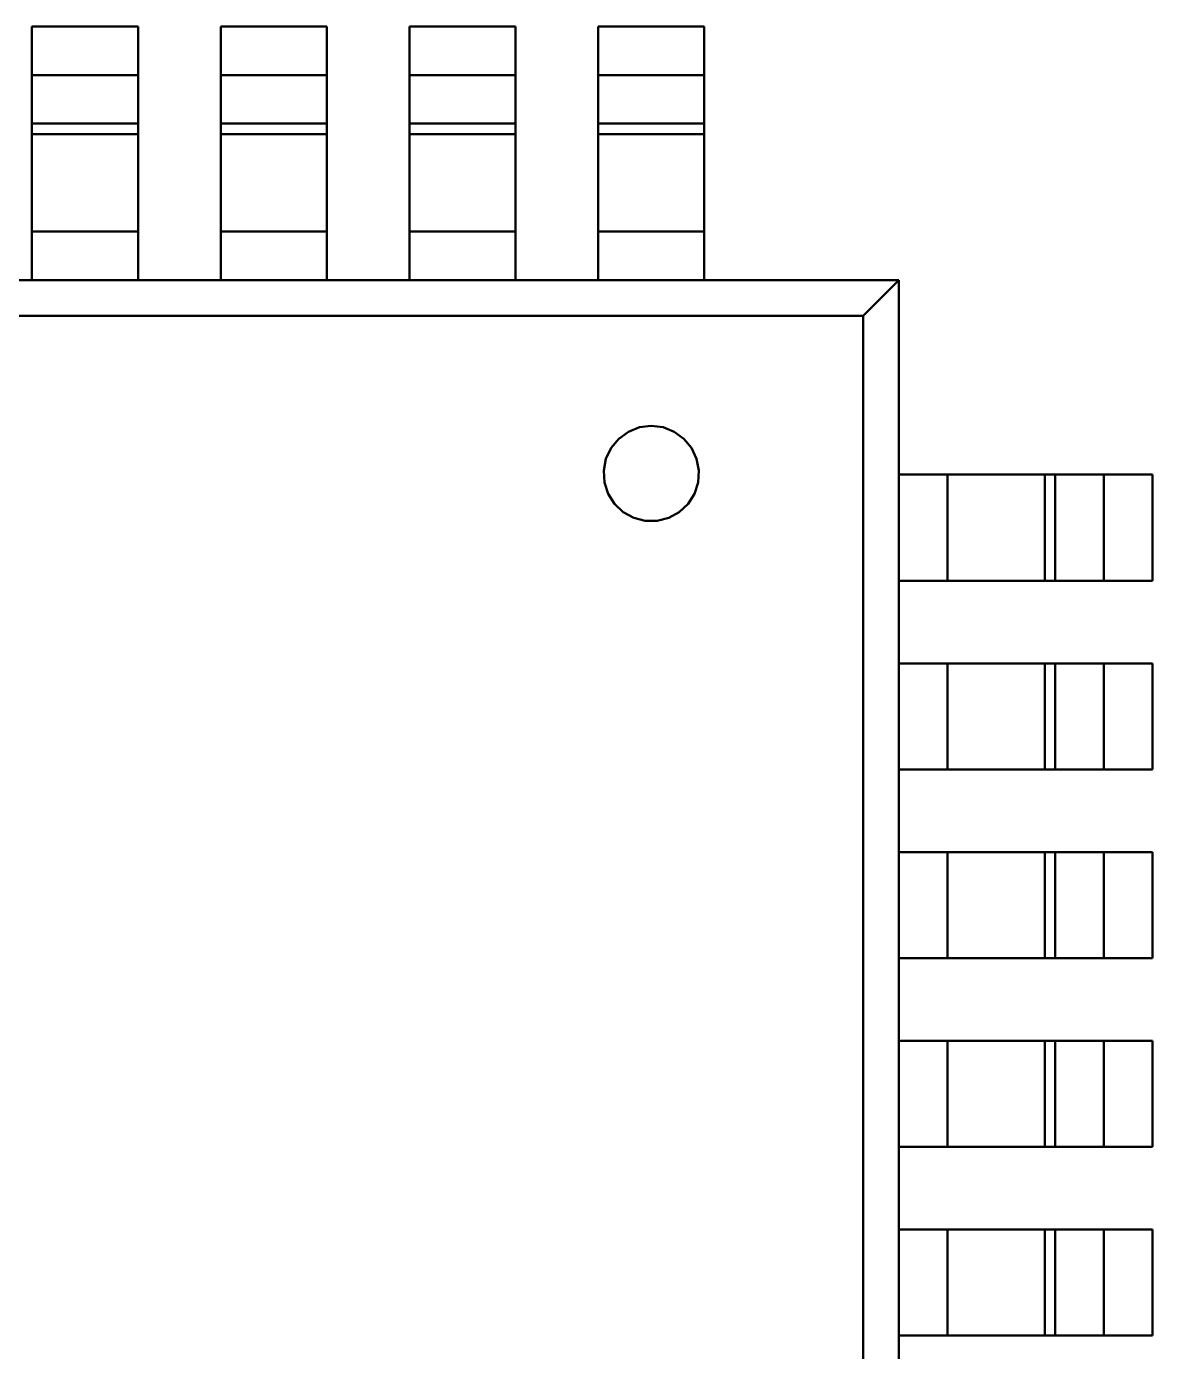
# Model space of a CAD drawing. Extents: x 260 to 1101, y 70 to 664.
# Drawn here: x 450.2 to 459.75, y 475.98 to 487.21 of the extents above; entities that cross this region are included whole.
import ezdxf

# ---------------------------------------------------------------- set-up
doc = ezdxf.new("R2010")
doc.units = 0
doc.header["$MEASUREMENT"] = 0
doc.layers.add('Основная', color=7, linetype='CONTINUOUS', lineweight=50)

msp = doc.modelspace()

# ---------------------------------------------------------------- linework, layer by layer
at = {"layer": 'Основная'}
for p, q in [((451.15, 487.211), (450.25, 487.211)), ((450.25, 487.211), (450.25, 485.061)), ((450.25, 487.211), (450.25, 486.799)), ((450.25, 487.211), (451.15, 487.211)), ((451.15, 487.211), (450.25, 487.211)), ((450.25, 487.211), (450.25, 485.061)), ((450.25, 487.211), (450.25, 486.799)), ((450.25, 487.211), (451.15, 487.211)), ((451.15, 485.061), (451.15, 487.211)), ((451.15, 487.211), (451.15, 486.799)), ((451.15, 485.061), (451.15, 487.211)), ((451.15, 487.211), (451.15, 486.799)), ((452.75, 487.211), (451.85, 487.211)), ((451.85, 487.211), (451.85, 485.061)), ((451.85, 487.211), (451.85, 486.799)), ((452.75, 487.211), (451.85, 487.211)), ((452.75, 487.211), (451.85, 487.211)), ((451.85, 487.211), (451.85, 485.061)), ((451.85, 487.211), (451.85, 486.799)), ((452.75, 487.211), (451.85, 487.211)), ((452.75, 485.061), (452.75, 487.211)), ((452.75, 487.211), (452.75, 486.799)), ((452.75, 485.061), (452.75, 487.211)), ((452.75, 487.211), (452.75, 486.799)), ((454.35, 487.211), (453.45, 487.211)), ((453.45, 487.211), (453.45, 485.061)), ((453.45, 487.211), (453.45, 486.799)), ((454.35, 487.211), (453.45, 487.211)), ((454.35, 487.211), (453.45, 487.211)), ((453.45, 487.211), (453.45, 485.061)), ((453.45, 487.211), (453.45, 486.799)), ((454.35, 487.211), (453.45, 487.211)), ((454.35, 485.061), (454.35, 487.211)), ((454.35, 487.211), (454.35, 486.799)), ((454.35, 485.061), (454.35, 487.211)), ((454.35, 487.211), (454.35, 486.799)), ((455.95, 487.211), (455.05, 487.211)), ((455.05, 487.211), (455.05, 485.061)), ((455.05, 487.211), (455.05, 486.799)), ((455.95, 487.211), (455.05, 487.211)), ((455.95, 487.211), (455.05, 487.211)), ((455.05, 487.211), (455.05, 485.061)), ((455.05, 487.211), (455.05, 486.799)), ((455.95, 487.211), (455.05, 487.211)), ((455.95, 485.061), (455.95, 487.211)), ((455.95, 487.211), (455.95, 486.799)), ((455.95, 485.061), (455.95, 487.211)), ((455.95, 487.211), (455.95, 486.799)), ((450.25, 486.799), (450.25, 486.689)), ((450.25, 486.799), (451.15, 486.799)), ((450.25, 486.799), (450.25, 486.689)), ((450.25, 486.799), (451.15, 486.799)), ((451.15, 486.799), (451.15, 486.689)), ((451.15, 486.799), (451.15, 486.689)), ((451.85, 486.799), (451.85, 486.689)), ((452.75, 486.799), (451.85, 486.799)), ((451.85, 486.799), (451.85, 486.689)), ((452.75, 486.799), (451.85, 486.799)), ((452.75, 486.799), (452.75, 486.689)), ((452.75, 486.799), (452.75, 486.689)), ((453.45, 486.799), (453.45, 486.689)), ((454.35, 486.799), (453.45, 486.799)), ((453.45, 486.799), (453.45, 486.689)), ((454.35, 486.799), (453.45, 486.799)), ((454.35, 486.799), (454.35, 486.689)), ((454.35, 486.799), (454.35, 486.689)), ((455.05, 486.799), (455.05, 486.689)), ((455.95, 486.799), (455.05, 486.799)), ((455.05, 486.799), (455.05, 486.689)), ((455.95, 486.799), (455.05, 486.799)), ((455.95, 486.799), (455.95, 486.689)), ((455.95, 486.799), (455.95, 486.689)), ((450.25, 486.689), (450.25, 486.585)), ((450.25, 486.689), (450.25, 486.585)), ((451.15, 486.689), (451.15, 486.585)), ((451.15, 486.689), (451.15, 486.585)), ((451.85, 486.689), (451.85, 486.585)), ((451.85, 486.689), (451.85, 486.585)), ((452.75, 486.689), (452.75, 486.585)), ((452.75, 486.689), (452.75, 486.585)), ((453.45, 486.689), (453.45, 486.585)), ((453.45, 486.689), (453.45, 486.585)), ((454.35, 486.689), (454.35, 486.585)), ((454.35, 486.689), (454.35, 486.585)), ((455.05, 486.689), (455.05, 486.585)), ((455.05, 486.689), (455.05, 486.585)), ((455.95, 486.689), (455.95, 486.585)), ((455.95, 486.689), (455.95, 486.585)), ((450.25, 486.585), (450.25, 486.497)), ((450.25, 486.585), (450.25, 486.497)), ((451.15, 486.585), (451.15, 486.497)), ((451.15, 486.585), (451.15, 486.497)), ((451.85, 486.585), (451.85, 486.497)), ((451.85, 486.585), (451.85, 486.497)), ((452.75, 486.585), (452.75, 486.497)), ((452.75, 486.585), (452.75, 486.497)), ((453.45, 486.585), (453.45, 486.497)), ((453.45, 486.585), (453.45, 486.497)), ((454.35, 486.585), (454.35, 486.497)), ((454.35, 486.585), (454.35, 486.497)), ((455.05, 486.585), (455.05, 486.497)), ((455.05, 486.585), (455.05, 486.497)), ((455.95, 486.585), (455.95, 486.497)), ((455.95, 486.585), (455.95, 486.497)), ((450.25, 486.497), (450.25, 486.429)), ((450.25, 486.497), (450.25, 486.429)), ((451.15, 486.497), (451.15, 486.429)), ((451.15, 486.497), (451.15, 486.429)), ((451.85, 486.497), (451.85, 486.429)), ((451.85, 486.497), (451.85, 486.429)), ((452.75, 486.497), (452.75, 486.429)), ((452.75, 486.497), (452.75, 486.429)), ((453.45, 486.497), (453.45, 486.429)), ((453.45, 486.497), (453.45, 486.429)), ((454.35, 486.497), (454.35, 486.429)), ((454.35, 486.497), (454.35, 486.429)), ((455.05, 486.497), (455.05, 486.429)), ((455.05, 486.497), (455.05, 486.429)), ((455.95, 486.497), (455.95, 486.429)), ((455.95, 486.497), (455.95, 486.429)), ((450.25, 486.429), (450.25, 486.387)), ((450.25, 486.429), (450.25, 486.387)), ((450.25, 486.387), (450.25, 486.297)), ((450.25, 486.387), (451.15, 486.387)), ((450.25, 486.387), (450.25, 486.297)), ((450.25, 486.387), (451.15, 486.387)), ((451.15, 486.429), (451.15, 486.387)), ((451.15, 486.429), (451.15, 486.387)), ((451.15, 486.387), (451.15, 486.297)), ((451.15, 486.387), (451.15, 486.297)), ((451.85, 486.429), (451.85, 486.387)), ((451.85, 486.429), (451.85, 486.387)), ((451.85, 486.387), (451.85, 486.297)), ((452.75, 486.387), (451.85, 486.387)), ((451.85, 486.387), (451.85, 486.297)), ((452.75, 486.387), (451.85, 486.387)), ((452.75, 486.429), (452.75, 486.387)), ((452.75, 486.429), (452.75, 486.387)), ((452.75, 486.387), (452.75, 486.297)), ((452.75, 486.387), (452.75, 486.297)), ((453.45, 486.429), (453.45, 486.387)), ((453.45, 486.429), (453.45, 486.387)), ((453.45, 486.387), (453.45, 486.297)), ((454.35, 486.387), (453.45, 486.387)), ((453.45, 486.387), (453.45, 486.297)), ((454.35, 486.387), (453.45, 486.387)), ((454.35, 486.429), (454.35, 486.387)), ((454.35, 486.429), (454.35, 486.387)), ((454.35, 486.387), (454.35, 486.297)), ((454.35, 486.387), (454.35, 486.297)), ((455.05, 486.429), (455.05, 486.387)), ((455.05, 486.429), (455.05, 486.387)), ((455.05, 486.387), (455.05, 486.297)), ((455.95, 486.387), (455.05, 486.387)), ((455.05, 486.387), (455.05, 486.297)), ((455.95, 486.387), (455.05, 486.387)), ((455.95, 486.429), (455.95, 486.387)), ((455.95, 486.429), (455.95, 486.387)), ((455.95, 486.387), (455.95, 486.297)), ((455.95, 486.387), (455.95, 486.297)), ((450.25, 486.297), (450.25, 486.211)), ((450.25, 486.297), (451.15, 486.297)), ((450.25, 486.297), (450.25, 486.211)), ((450.25, 486.297), (451.15, 486.297)), ((450.25, 486.211), (450.25, 486.077)), ((450.25, 486.211), (450.25, 486.077)), ((451.15, 486.297), (451.15, 486.211)), ((451.15, 486.297), (451.15, 486.211)), ((451.15, 486.211), (451.15, 486.077)), ((451.15, 486.211), (451.15, 486.077)), ((451.85, 486.297), (451.85, 486.211)), ((452.75, 486.297), (451.85, 486.297)), ((451.85, 486.297), (451.85, 486.211)), ((452.75, 486.297), (451.85, 486.297)), ((451.85, 486.211), (451.85, 486.077)), ((451.85, 486.211), (451.85, 486.077)), ((452.75, 486.297), (452.75, 486.211)), ((452.75, 486.297), (452.75, 486.211)), ((452.75, 486.211), (452.75, 486.077)), ((452.75, 486.211), (452.75, 486.077)), ((453.45, 486.297), (453.45, 486.211)), ((454.35, 486.297), (453.45, 486.297)), ((453.45, 486.297), (453.45, 486.211)), ((454.35, 486.297), (453.45, 486.297)), ((453.45, 486.211), (453.45, 486.077)), ((453.45, 486.211), (453.45, 486.077)), ((454.35, 486.297), (454.35, 486.211)), ((454.35, 486.297), (454.35, 486.211)), ((454.35, 486.211), (454.35, 486.077)), ((454.35, 486.211), (454.35, 486.077)), ((455.05, 486.297), (455.05, 486.211)), ((455.95, 486.297), (455.05, 486.297)), ((455.05, 486.297), (455.05, 486.211)), ((455.95, 486.297), (455.05, 486.297)), ((455.05, 486.211), (455.05, 486.077)), ((455.05, 486.211), (455.05, 486.077)), ((455.95, 486.297), (455.95, 486.211)), ((455.95, 486.297), (455.95, 486.211)), ((455.95, 486.211), (455.95, 486.077)), ((455.95, 486.211), (455.95, 486.077)), ((450.25, 486.077), (450.25, 485.899)), ((450.25, 486.077), (450.25, 485.899)), ((451.15, 486.077), (451.15, 485.899)), ((451.15, 486.077), (451.15, 485.899)), ((451.85, 486.077), (451.85, 485.899)), ((451.85, 486.077), (451.85, 485.899)), ((452.75, 486.077), (452.75, 485.899)), ((452.75, 486.077), (452.75, 485.899)), ((453.45, 486.077), (453.45, 485.899)), ((453.45, 486.077), (453.45, 485.899)), ((454.35, 486.077), (454.35, 485.899)), ((454.35, 486.077), (454.35, 485.899)), ((455.05, 486.077), (455.05, 485.899)), ((455.05, 486.077), (455.05, 485.899)), ((455.95, 486.077), (455.95, 485.899)), ((455.95, 486.077), (455.95, 485.899)), ((450.25, 485.899), (450.25, 485.693)), ((450.25, 485.899), (450.25, 485.693)), ((451.15, 485.899), (451.15, 485.693)), ((451.15, 485.899), (451.15, 485.693)), ((451.85, 485.899), (451.85, 485.693)), ((451.85, 485.899), (451.85, 485.693)), ((452.75, 485.899), (452.75, 485.693)), ((452.75, 485.899), (452.75, 485.693)), ((453.45, 485.899), (453.45, 485.693)), ((453.45, 485.899), (453.45, 485.693)), ((454.35, 485.899), (454.35, 485.693)), ((454.35, 485.899), (454.35, 485.693)), ((455.05, 485.899), (455.05, 485.693)), ((455.05, 485.899), (455.05, 485.693)), ((455.95, 485.899), (455.95, 485.693)), ((455.95, 485.899), (455.95, 485.693)), ((450.25, 485.693), (450.25, 485.473)), ((450.25, 485.693), (450.25, 485.473)), ((451.15, 485.693), (451.15, 485.473)), ((451.15, 485.693), (451.15, 485.473)), ((451.85, 485.693), (451.85, 485.473)), ((451.85, 485.693), (451.85, 485.473)), ((452.75, 485.693), (452.75, 485.473)), ((452.75, 485.693), (452.75, 485.473)), ((453.45, 485.693), (453.45, 485.473)), ((453.45, 485.693), (453.45, 485.473)), ((454.35, 485.693), (454.35, 485.473)), ((454.35, 485.693), (454.35, 485.473)), ((455.05, 485.693), (455.05, 485.473)), ((455.05, 485.693), (455.05, 485.473)), ((455.95, 485.693), (455.95, 485.473)), ((455.95, 485.693), (455.95, 485.473)), ((450.25, 485.473), (450.25, 485.061)), ((450.25, 485.473), (451.15, 485.473)), ((450.25, 485.473), (450.25, 485.061)), ((450.25, 485.473), (451.15, 485.473)), ((451.15, 485.473), (451.15, 485.061)), ((451.15, 485.473), (451.15, 485.061)), ((451.85, 485.473), (451.85, 485.061)), ((452.75, 485.473), (451.85, 485.473)), ((451.85, 485.473), (451.85, 485.061)), ((452.75, 485.473), (451.85, 485.473)), ((452.75, 485.473), (452.75, 485.061)), ((452.75, 485.473), (452.75, 485.061)), ((453.45, 485.473), (453.45, 485.061)), ((454.35, 485.473), (453.45, 485.473)), ((453.45, 485.473), (453.45, 485.061)), ((454.35, 485.473), (453.45, 485.473)), ((454.35, 485.473), (454.35, 485.061)), ((454.35, 485.473), (454.35, 485.061)), ((455.05, 485.473), (455.05, 485.061)), ((455.95, 485.473), (455.05, 485.473)), ((455.05, 485.473), (455.05, 485.061)), ((455.95, 485.473), (455.05, 485.473)), ((455.95, 485.473), (455.95, 485.061)), ((455.95, 485.473), (455.95, 485.061)), ((437.4, 485.061), (457.6, 485.061)), ((437.4, 485.061), (457.6, 485.061)), ((450.25, 485.061), (449.55, 485.061)), ((450.25, 485.061), (449.55, 485.061)), ((451.85, 485.061), (451.15, 485.061)), ((451.85, 485.061), (451.15, 485.061)), ((453.45, 485.061), (452.75, 485.061)), ((453.45, 485.061), (452.75, 485.061)), ((455.05, 485.061), (454.35, 485.061)), ((455.05, 485.061), (454.35, 485.061)), ((457.6, 485.061), (455.95, 485.061)), ((457.6, 485.061), (455.95, 485.061)), ((457.6, 485.061), (457.296, 484.757)), ((457.6, 485.061), (457.296, 484.757)), ((457.6, 483.411), (457.6, 485.061)), ((457.6, 485.061), (457.6, 464.861)), ((457.6, 483.411), (457.6, 485.061)), ((457.6, 485.061), (457.6, 464.861)), ((437.704, 484.757), (457.296, 484.757)), ((437.704, 484.757), (457.296, 484.757)), ((457.296, 484.757), (457.296, 465.165)), ((457.296, 484.757), (457.296, 465.165)), ((455.306, 483.775), (455.224, 483.715)), ((455.306, 483.775), (455.224, 483.715)), ((455.4, 483.813), (455.306, 483.775)), ((455.4, 483.813), (455.306, 483.775)), ((455.5, 483.825), (455.4, 483.813)), ((455.5, 483.825), (455.4, 483.813)), ((455.5, 483.825), (455.6, 483.813)), ((455.5, 483.825), (455.6, 483.813)), ((455.6, 483.813), (455.694, 483.775)), ((455.6, 483.813), (455.694, 483.775)), ((455.694, 483.775), (455.776, 483.715)), ((455.694, 483.775), (455.776, 483.715)), ((455.16, 483.637), (455.116, 483.545)), ((455.16, 483.637), (455.116, 483.545)), ((455.224, 483.715), (455.16, 483.637)), ((455.224, 483.715), (455.16, 483.637)), ((455.776, 483.715), (455.842, 483.637)), ((455.776, 483.715), (455.842, 483.637)), ((455.842, 483.637), (455.884, 483.545)), ((455.842, 483.637), (455.884, 483.545)), ((455.116, 483.545), (455.098, 483.447)), ((455.116, 483.545), (455.098, 483.447)), ((455.884, 483.545), (455.904, 483.447)), ((455.884, 483.545), (455.904, 483.447)), ((455.098, 483.447), (455.104, 483.345)), ((455.098, 483.447), (455.104, 483.345)), ((455.904, 483.447), (455.898, 483.345)), ((455.904, 483.447), (455.898, 483.345)), ((459.75, 483.411), (457.6, 483.411)), ((458.012, 483.411), (457.6, 483.411)), ((459.75, 483.411), (457.6, 483.411)), ((458.012, 483.411), (457.6, 483.411)), ((458.234, 483.411), (458.012, 483.411)), ((458.012, 483.411), (458.012, 482.511)), ((458.234, 483.411), (458.012, 483.411)), ((458.012, 483.411), (458.012, 482.511)), ((458.234, 483.411), (458.438, 483.411)), ((458.234, 483.411), (458.438, 483.411)), ((458.616, 483.411), (458.438, 483.411)), ((458.616, 483.411), (458.438, 483.411)), ((458.752, 483.411), (458.616, 483.411)), ((458.752, 483.411), (458.616, 483.411)), ((458.836, 483.411), (458.752, 483.411)), ((458.836, 483.411), (458.752, 483.411)), ((458.926, 483.411), (458.836, 483.411)), ((458.836, 483.411), (458.836, 482.511)), ((458.926, 483.411), (458.836, 483.411)), ((458.836, 483.411), (458.836, 482.511)), ((458.968, 483.411), (458.926, 483.411)), ((458.926, 483.411), (458.926, 482.511)), ((458.968, 483.411), (458.926, 483.411)), ((458.926, 483.411), (458.926, 482.511)), ((459.036, 483.411), (458.968, 483.411)), ((459.036, 483.411), (458.968, 483.411)), ((459.124, 483.411), (459.036, 483.411)), ((459.124, 483.411), (459.036, 483.411)), ((459.228, 483.411), (459.124, 483.411)), ((459.228, 483.411), (459.124, 483.411)), ((459.338, 483.411), (459.228, 483.411)), ((459.338, 483.411), (459.228, 483.411)), ((459.75, 483.411), (459.338, 483.411)), ((459.338, 483.411), (459.338, 482.511)), ((459.75, 483.411), (459.338, 483.411)), ((459.338, 483.411), (459.338, 482.511)), ((459.75, 482.511), (459.75, 483.411)), ((459.75, 483.411), (459.75, 482.511)), ((459.75, 482.511), (459.75, 483.411)), ((459.75, 483.411), (459.75, 482.511)), ((455.104, 483.345), (455.134, 483.249)), ((455.104, 483.345), (455.134, 483.249)), ((455.898, 483.345), (455.866, 483.249)), ((455.898, 483.345), (455.866, 483.249)), ((455.134, 483.249), (455.188, 483.163)), ((455.134, 483.249), (455.188, 483.163)), ((455.866, 483.249), (455.812, 483.163)), ((455.866, 483.249), (455.812, 483.163)), ((455.188, 483.163), (455.262, 483.093)), ((455.188, 483.163), (455.262, 483.093)), ((455.262, 483.093), (455.352, 483.045)), ((455.262, 483.093), (455.352, 483.045)), ((455.738, 483.093), (455.648, 483.045)), ((455.738, 483.093), (455.648, 483.045)), ((455.812, 483.163), (455.738, 483.093)), ((455.812, 483.163), (455.738, 483.093)), ((455.352, 483.045), (455.45, 483.019)), ((455.352, 483.045), (455.45, 483.019)), ((455.55, 483.019), (455.45, 483.019)), ((455.55, 483.019), (455.45, 483.019)), ((455.648, 483.045), (455.55, 483.019)), ((455.648, 483.045), (455.55, 483.019)), ((457.6, 481.811), (457.6, 482.511)), ((457.6, 482.511), (459.75, 482.511)), ((458.012, 482.511), (457.6, 482.511)), ((457.6, 481.811), (457.6, 482.511)), ((457.6, 482.511), (459.75, 482.511)), ((458.012, 482.511), (457.6, 482.511)), ((458.234, 482.511), (458.012, 482.511)), ((458.234, 482.511), (458.012, 482.511)), ((458.438, 482.511), (458.234, 482.511)), ((458.438, 482.511), (458.234, 482.511)), ((458.616, 482.511), (458.438, 482.511)), ((458.616, 482.511), (458.438, 482.511)), ((458.752, 482.511), (458.616, 482.511)), ((458.752, 482.511), (458.616, 482.511)), ((458.836, 482.511), (458.752, 482.511)), ((458.836, 482.511), (458.752, 482.511)), ((458.926, 482.511), (458.836, 482.511)), ((458.926, 482.511), (458.836, 482.511)), ((458.968, 482.511), (458.926, 482.511)), ((458.968, 482.511), (458.926, 482.511)), ((459.036, 482.511), (458.968, 482.511)), ((459.036, 482.511), (458.968, 482.511)), ((459.124, 482.511), (459.036, 482.511)), ((459.124, 482.511), (459.036, 482.511)), ((459.228, 482.511), (459.124, 482.511)), ((459.228, 482.511), (459.124, 482.511)), ((459.338, 482.511), (459.228, 482.511)), ((459.338, 482.511), (459.228, 482.511)), ((459.75, 482.511), (459.338, 482.511)), ((459.75, 482.511), (459.338, 482.511)), ((459.75, 481.811), (457.6, 481.811)), ((458.012, 481.811), (457.6, 481.811)), ((459.75, 481.811), (457.6, 481.811)), ((458.012, 481.811), (457.6, 481.811)), ((458.234, 481.811), (458.012, 481.811)), ((458.012, 481.811), (458.012, 480.911)), ((458.234, 481.811), (458.012, 481.811)), ((458.012, 481.811), (458.012, 480.911)), ((458.438, 481.811), (458.234, 481.811)), ((458.438, 481.811), (458.234, 481.811)), ((458.616, 481.811), (458.438, 481.811)), ((458.616, 481.811), (458.438, 481.811)), ((458.752, 481.811), (458.616, 481.811)), ((458.752, 481.811), (458.616, 481.811)), ((458.836, 481.811), (458.752, 481.811)), ((458.836, 481.811), (458.752, 481.811)), ((458.926, 481.811), (458.836, 481.811)), ((458.836, 481.811), (458.836, 480.911)), ((458.926, 481.811), (458.836, 481.811)), ((458.836, 481.811), (458.836, 480.911)), ((458.968, 481.811), (458.926, 481.811)), ((458.926, 481.811), (458.926, 480.911)), ((458.968, 481.811), (458.926, 481.811)), ((458.926, 481.811), (458.926, 480.911)), ((459.036, 481.811), (458.968, 481.811)), ((459.036, 481.811), (458.968, 481.811)), ((459.124, 481.811), (459.036, 481.811)), ((459.124, 481.811), (459.036, 481.811)), ((459.228, 481.811), (459.124, 481.811)), ((459.228, 481.811), (459.124, 481.811)), ((459.338, 481.811), (459.228, 481.811)), ((459.338, 481.811), (459.228, 481.811)), ((459.75, 481.811), (459.338, 481.811)), ((459.338, 481.811), (459.338, 480.911)), ((459.75, 481.811), (459.338, 481.811)), ((459.338, 481.811), (459.338, 480.911)), ((459.75, 480.911), (459.75, 481.811)), ((459.75, 481.811), (459.75, 480.911)), ((459.75, 480.911), (459.75, 481.811)), ((459.75, 481.811), (459.75, 480.911)), ((457.6, 480.211), (457.6, 480.911)), ((457.6, 480.911), (459.75, 480.911)), ((458.012, 480.911), (457.6, 480.911)), ((457.6, 480.211), (457.6, 480.911)), ((457.6, 480.911), (459.75, 480.911)), ((458.012, 480.911), (457.6, 480.911)), ((458.234, 480.911), (458.012, 480.911)), ((458.234, 480.911), (458.012, 480.911)), ((458.438, 480.911), (458.234, 480.911)), ((458.438, 480.911), (458.234, 480.911)), ((458.616, 480.911), (458.438, 480.911)), ((458.616, 480.911), (458.438, 480.911)), ((458.752, 480.911), (458.616, 480.911)), ((458.752, 480.911), (458.616, 480.911)), ((458.836, 480.911), (458.752, 480.911)), ((458.836, 480.911), (458.752, 480.911)), ((458.926, 480.911), (458.836, 480.911)), ((458.926, 480.911), (458.836, 480.911)), ((458.968, 480.911), (458.926, 480.911)), ((458.968, 480.911), (458.926, 480.911)), ((459.036, 480.911), (458.968, 480.911)), ((459.036, 480.911), (458.968, 480.911)), ((459.124, 480.911), (459.036, 480.911)), ((459.124, 480.911), (459.036, 480.911)), ((459.228, 480.911), (459.124, 480.911)), ((459.228, 480.911), (459.124, 480.911)), ((459.338, 480.911), (459.228, 480.911)), ((459.338, 480.911), (459.228, 480.911)), ((459.75, 480.911), (459.338, 480.911)), ((459.75, 480.911), (459.338, 480.911)), ((459.75, 480.211), (457.6, 480.211)), ((458.012, 480.211), (457.6, 480.211)), ((459.75, 480.211), (457.6, 480.211)), ((458.012, 480.211), (457.6, 480.211)), ((458.234, 480.211), (458.012, 480.211)), ((458.012, 480.211), (458.012, 479.311)), ((458.234, 480.211), (458.012, 480.211)), ((458.012, 480.211), (458.012, 479.311)), ((458.438, 480.211), (458.234, 480.211)), ((458.438, 480.211), (458.234, 480.211)), ((458.616, 480.211), (458.438, 480.211)), ((458.616, 480.211), (458.438, 480.211)), ((458.752, 480.211), (458.616, 480.211)), ((458.752, 480.211), (458.616, 480.211)), ((458.836, 480.211), (458.752, 480.211)), ((458.836, 480.211), (458.752, 480.211)), ((458.926, 480.211), (458.836, 480.211)), ((458.836, 480.211), (458.836, 479.311)), ((458.926, 480.211), (458.836, 480.211)), ((458.836, 480.211), (458.836, 479.311)), ((458.968, 480.211), (458.926, 480.211)), ((458.926, 480.211), (458.926, 479.311)), ((458.968, 480.211), (458.926, 480.211)), ((458.926, 480.211), (458.926, 479.311)), ((459.036, 480.211), (458.968, 480.211)), ((459.036, 480.211), (458.968, 480.211)), ((459.124, 480.211), (459.036, 480.211)), ((459.124, 480.211), (459.036, 480.211)), ((459.228, 480.211), (459.124, 480.211)), ((459.228, 480.211), (459.124, 480.211)), ((459.338, 480.211), (459.228, 480.211)), ((459.338, 480.211), (459.228, 480.211)), ((459.75, 480.211), (459.338, 480.211)), ((459.338, 480.211), (459.338, 479.311)), ((459.75, 480.211), (459.338, 480.211)), ((459.338, 480.211), (459.338, 479.311)), ((459.75, 479.311), (459.75, 480.211)), ((459.75, 480.211), (459.75, 479.311)), ((459.75, 479.311), (459.75, 480.211)), ((459.75, 480.211), (459.75, 479.311)), ((457.6, 478.611), (457.6, 479.311)), ((457.6, 479.311), (459.75, 479.311)), ((458.012, 479.311), (457.6, 479.311)), ((457.6, 478.611), (457.6, 479.311)), ((457.6, 479.311), (459.75, 479.311)), ((458.012, 479.311), (457.6, 479.311)), ((458.234, 479.311), (458.012, 479.311)), ((458.234, 479.311), (458.012, 479.311)), ((458.438, 479.311), (458.234, 479.311)), ((458.438, 479.311), (458.234, 479.311)), ((458.616, 479.311), (458.438, 479.311)), ((458.616, 479.311), (458.438, 479.311)), ((458.752, 479.311), (458.616, 479.311)), ((458.752, 479.311), (458.616, 479.311)), ((458.836, 479.311), (458.752, 479.311)), ((458.836, 479.311), (458.752, 479.311)), ((458.926, 479.311), (458.836, 479.311)), ((458.926, 479.311), (458.836, 479.311)), ((458.968, 479.311), (458.926, 479.311)), ((458.968, 479.311), (458.926, 479.311)), ((459.036, 479.311), (458.968, 479.311)), ((459.036, 479.311), (458.968, 479.311)), ((459.124, 479.311), (459.036, 479.311)), ((459.124, 479.311), (459.036, 479.311)), ((459.228, 479.311), (459.124, 479.311)), ((459.228, 479.311), (459.124, 479.311)), ((459.338, 479.311), (459.228, 479.311)), ((459.338, 479.311), (459.228, 479.311)), ((459.75, 479.311), (459.338, 479.311)), ((459.75, 479.311), (459.338, 479.311)), ((459.75, 478.611), (457.6, 478.611)), ((458.012, 478.611), (457.6, 478.611)), ((459.75, 478.611), (457.6, 478.611)), ((458.012, 478.611), (457.6, 478.611)), ((458.234, 478.611), (458.012, 478.611)), ((458.012, 478.611), (458.012, 477.711)), ((458.234, 478.611), (458.012, 478.611)), ((458.012, 478.611), (458.012, 477.711)), ((458.438, 478.611), (458.234, 478.611)), ((458.438, 478.611), (458.234, 478.611)), ((458.616, 478.611), (458.438, 478.611)), ((458.616, 478.611), (458.438, 478.611)), ((458.752, 478.611), (458.616, 478.611)), ((458.752, 478.611), (458.616, 478.611)), ((458.836, 478.611), (458.752, 478.611)), ((458.836, 478.611), (458.752, 478.611)), ((458.926, 478.611), (458.836, 478.611)), ((458.836, 478.611), (458.836, 477.711)), ((458.926, 478.611), (458.836, 478.611)), ((458.836, 478.611), (458.836, 477.711)), ((458.968, 478.611), (458.926, 478.611)), ((458.926, 478.611), (458.926, 477.711)), ((458.968, 478.611), (458.926, 478.611)), ((458.926, 478.611), (458.926, 477.711)), ((459.036, 478.611), (458.968, 478.611)), ((459.036, 478.611), (458.968, 478.611)), ((459.124, 478.611), (459.036, 478.611)), ((459.124, 478.611), (459.036, 478.611)), ((459.228, 478.611), (459.124, 478.611)), ((459.228, 478.611), (459.124, 478.611)), ((459.228, 478.611), (459.338, 478.611)), ((459.228, 478.611), (459.338, 478.611)), ((459.75, 478.611), (459.338, 478.611)), ((459.338, 478.611), (459.338, 477.711)), ((459.75, 478.611), (459.338, 478.611)), ((459.338, 478.611), (459.338, 477.711)), ((459.75, 477.711), (459.75, 478.611)), ((459.75, 478.611), (459.75, 477.711)), ((459.75, 477.711), (459.75, 478.611)), ((459.75, 478.611), (459.75, 477.711)), ((457.6, 477.011), (457.6, 477.711)), ((457.6, 477.711), (459.75, 477.711)), ((458.012, 477.711), (457.6, 477.711)), ((457.6, 477.011), (457.6, 477.711)), ((457.6, 477.711), (459.75, 477.711)), ((458.012, 477.711), (457.6, 477.711)), ((458.234, 477.711), (458.012, 477.711)), ((458.234, 477.711), (458.012, 477.711)), ((458.438, 477.711), (458.234, 477.711)), ((458.438, 477.711), (458.234, 477.711)), ((458.616, 477.711), (458.438, 477.711)), ((458.616, 477.711), (458.438, 477.711)), ((458.752, 477.711), (458.616, 477.711)), ((458.752, 477.711), (458.616, 477.711)), ((458.836, 477.711), (458.752, 477.711)), ((458.836, 477.711), (458.752, 477.711)), ((458.926, 477.711), (458.836, 477.711)), ((458.926, 477.711), (458.836, 477.711)), ((458.968, 477.711), (458.926, 477.711)), ((458.968, 477.711), (458.926, 477.711)), ((459.036, 477.711), (458.968, 477.711)), ((459.036, 477.711), (458.968, 477.711)), ((459.124, 477.711), (459.036, 477.711)), ((459.124, 477.711), (459.036, 477.711)), ((459.228, 477.711), (459.124, 477.711)), ((459.228, 477.711), (459.124, 477.711)), ((459.228, 477.711), (459.338, 477.711)), ((459.228, 477.711), (459.338, 477.711)), ((459.75, 477.711), (459.338, 477.711)), ((459.75, 477.711), (459.338, 477.711)), ((459.75, 477.011), (457.6, 477.011)), ((458.012, 477.011), (457.6, 477.011)), ((459.75, 477.011), (457.6, 477.011)), ((458.012, 477.011), (457.6, 477.011)), ((458.234, 477.011), (458.012, 477.011)), ((458.012, 477.011), (458.012, 476.111)), ((458.234, 477.011), (458.012, 477.011)), ((458.012, 477.011), (458.012, 476.111)), ((458.438, 477.011), (458.234, 477.011)), ((458.438, 477.011), (458.234, 477.011)), ((458.616, 477.011), (458.438, 477.011)), ((458.616, 477.011), (458.438, 477.011)), ((458.752, 477.011), (458.616, 477.011)), ((458.752, 477.011), (458.616, 477.011)), ((458.836, 477.011), (458.752, 477.011)), ((458.836, 477.011), (458.752, 477.011)), ((458.926, 477.011), (458.836, 477.011)), ((458.836, 477.011), (458.836, 476.111)), ((458.926, 477.011), (458.836, 477.011)), ((458.836, 477.011), (458.836, 476.111)), ((458.968, 477.011), (458.926, 477.011)), ((458.926, 477.011), (458.926, 476.111)), ((458.968, 477.011), (458.926, 477.011)), ((458.926, 477.011), (458.926, 476.111)), ((459.036, 477.011), (458.968, 477.011)), ((459.036, 477.011), (458.968, 477.011)), ((459.124, 477.011), (459.036, 477.011)), ((459.124, 477.011), (459.036, 477.011)), ((459.228, 477.011), (459.124, 477.011)), ((459.228, 477.011), (459.124, 477.011)), ((459.228, 477.011), (459.338, 477.011)), ((459.228, 477.011), (459.338, 477.011)), ((459.75, 477.011), (459.338, 477.011)), ((459.338, 477.011), (459.338, 476.111)), ((459.75, 477.011), (459.338, 477.011)), ((459.338, 477.011), (459.338, 476.111)), ((459.75, 476.111), (459.75, 477.011)), ((459.75, 477.011), (459.75, 476.111)), ((459.75, 476.111), (459.75, 477.011)), ((459.75, 477.011), (459.75, 476.111)), ((457.6, 475.411), (457.6, 476.111)), ((457.6, 476.111), (459.75, 476.111)), ((457.6, 476.111), (458.012, 476.111)), ((457.6, 475.411), (457.6, 476.111)), ((457.6, 476.111), (459.75, 476.111)), ((457.6, 476.111), (458.012, 476.111)), ((458.234, 476.111), (458.012, 476.111)), ((458.234, 476.111), (458.012, 476.111)), ((458.438, 476.111), (458.234, 476.111)), ((458.438, 476.111), (458.234, 476.111)), ((458.616, 476.111), (458.438, 476.111)), ((458.616, 476.111), (458.438, 476.111)), ((458.752, 476.111), (458.616, 476.111)), ((458.752, 476.111), (458.616, 476.111)), ((458.752, 476.111), (458.836, 476.111)), ((458.752, 476.111), (458.836, 476.111)), ((458.926, 476.111), (458.836, 476.111)), ((458.926, 476.111), (458.836, 476.111)), ((458.968, 476.111), (458.926, 476.111)), ((458.968, 476.111), (458.926, 476.111)), ((459.036, 476.111), (458.968, 476.111)), ((459.036, 476.111), (458.968, 476.111)), ((459.124, 476.111), (459.036, 476.111)), ((459.124, 476.111), (459.036, 476.111)), ((459.228, 476.111), (459.124, 476.111)), ((459.228, 476.111), (459.124, 476.111)), ((459.338, 476.111), (459.228, 476.111)), ((459.338, 476.111), (459.228, 476.111)), ((459.338, 476.111), (459.75, 476.111)), ((459.338, 476.111), (459.75, 476.111))]:
    msp.add_line(p, q, dxfattribs=at)

doc.saveas('drawing.dxf')
